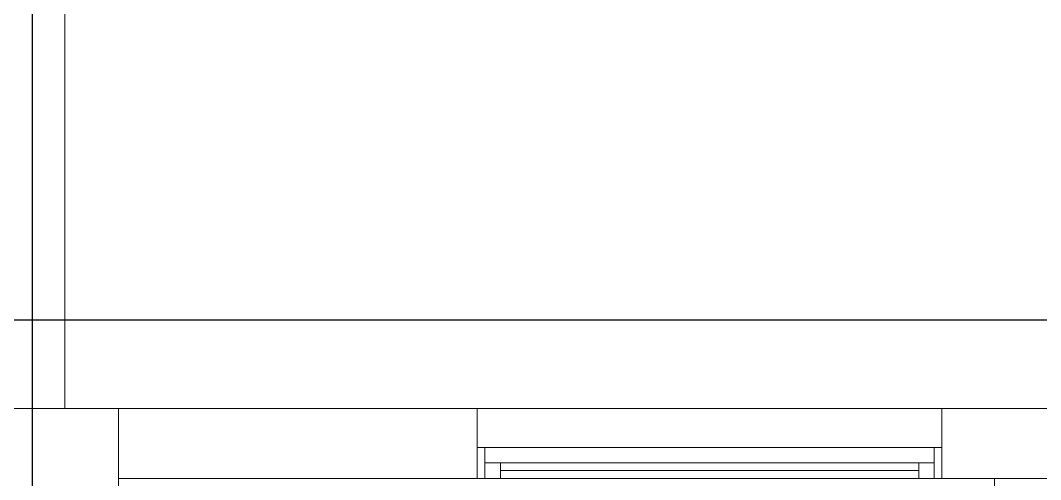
# Model space of a CAD drawing. Header units: metres. Extents: x -18745 to 220762, y -1579758 to -1356048.
# Drawn here: x 122725 to 126017, y -1426402 to -1424920 of the extents above; entities that cross this region are included whole.
import ezdxf

# ---------------------------------------------------------------- set-up
doc = ezdxf.new("R2010")
doc.units = ezdxf.units.M
doc.layers.get('0').update_dxf_attribs({"lineweight": 0})
for name, color, linetype, lineweight in [('A-100 - Copy$0$Aluminum', 8, 'Continuous', 0), ('A-100 - Copy$0$Medical Equipment and Furniture', 8, 'Continuous', 0), ('A-100 - Copy$0$Proj', 8, 'Continuous', 0), ('A-100 - Copy$0$Structure', 8, 'Continuous', 9), ('A-100 - Copy$0$Walls', 8, 'Continuous', 0)]:
    doc.layers.add(name, color=color, linetype=linetype, lineweight=lineweight)
doc.layers.add('A-100 - Copy$0$axes', color=8, linetype='Continuous')

# ---------------------------------------------------------------- blocks, each defined once
blk = doc.blocks.new('A-100 - Copy')
at = {"layer": 'A-100 - Copy$0$Aluminum'}
for p, q in [((125698.7, -1426297.7, 0), (124198.7, -1426297.7, 0)), ((124223.7, -1426297.7, 0), (124223.7, -1426397.7, 0)), ((125673.7, -1426297.7, 0), (125673.7, -1426397.7, 0)), ((125673.7, -1426347.7, 0), (124223.7, -1426347.7, 0)), ((124273.7, -1426347.7, 0), (124273.7, -1426397.7, 0)), ((124273.7, -1426372.7, 0), (125623.7, -1426372.7, 0)), ((125623.7, -1426347.7, 0), (125623.7, -1426397.7, 0)), ((125698.7, -1426397.7, 0), (124198.7, -1426397.7, 0))]:
    blk.add_line(p, q, dxfattribs=at)
at = {"layer": 'A-100 - Copy$0$axes'}
for p, q in [((122763.3, -1477297.4, 0), (122763.3, -1387547.7, 0)), ((178940.3, -1425887.7, 2.4), (96042.2, -1425887.7, 2.4))]:
    blk.add_line(p, q, dxfattribs=at)
at = {"layer": 'A-100 - Copy$0$Medical Equipment and Furniture'}
blk.add_line((125868.3, -1428310.2, 0), (125868.3, -1426397.7, 0), dxfattribs=at)
at = {"layer": 'A-100 - Copy$0$Medical Equipment and Furniture', "elevation": 0}
blk.add_lwpolyline([(115563.3, -1421042.7), (122868.3, -1421042.7), (122868.3, -1426172.7), (159028.3, -1426172.7), (159136.2, -1440572.7), (159048.3, -1440572.7), (159048.3, -1440877.7)], dxfattribs=at)
at = {"layer": 'A-100 - Copy$0$Proj'}
blk.add_line((124198.7, -1426172.7, 0), (125698.7, -1426172.7, 0), dxfattribs=at)
at = {"layer": 'A-100 - Copy$0$Structure', "elevation": 0}
blk.add_lwpolyline([(122511.2, -1426702.7), (123041.2, -1426702.7), (123041.2, -1426172.7), (122511.2, -1426172.7)], close=True, dxfattribs=at)
at = {"layer": 'A-100 - Copy$0$Walls'}
for p, q in [((122868.3, -1426172.7, 2.4), (122868.3, -1421042.7, 2.4)), ((124198.7, -1426172.7, 0), (123041.2, -1426172.7, 0)), ((124198.7, -1426397.7, 0), (124198.7, -1426172.7, 0)), ((127288.7, -1426172.7, 0), (125698.7, -1426172.7, 0)), ((125698.7, -1426397.7, 0), (125698.7, -1426172.7, 0)), ((124198.7, -1426397.7, 0), (123041.2, -1426397.7, 0)), ((126111.7, -1426397.7, 0), (125698.7, -1426397.7, 0))]:
    blk.add_line(p, q, dxfattribs=at)

msp = doc.modelspace()

# ---------------------------------------------------------------- block references
msp.add_blockref('A-100 - Copy', (0, 0))

doc.saveas('drawing.dxf')
